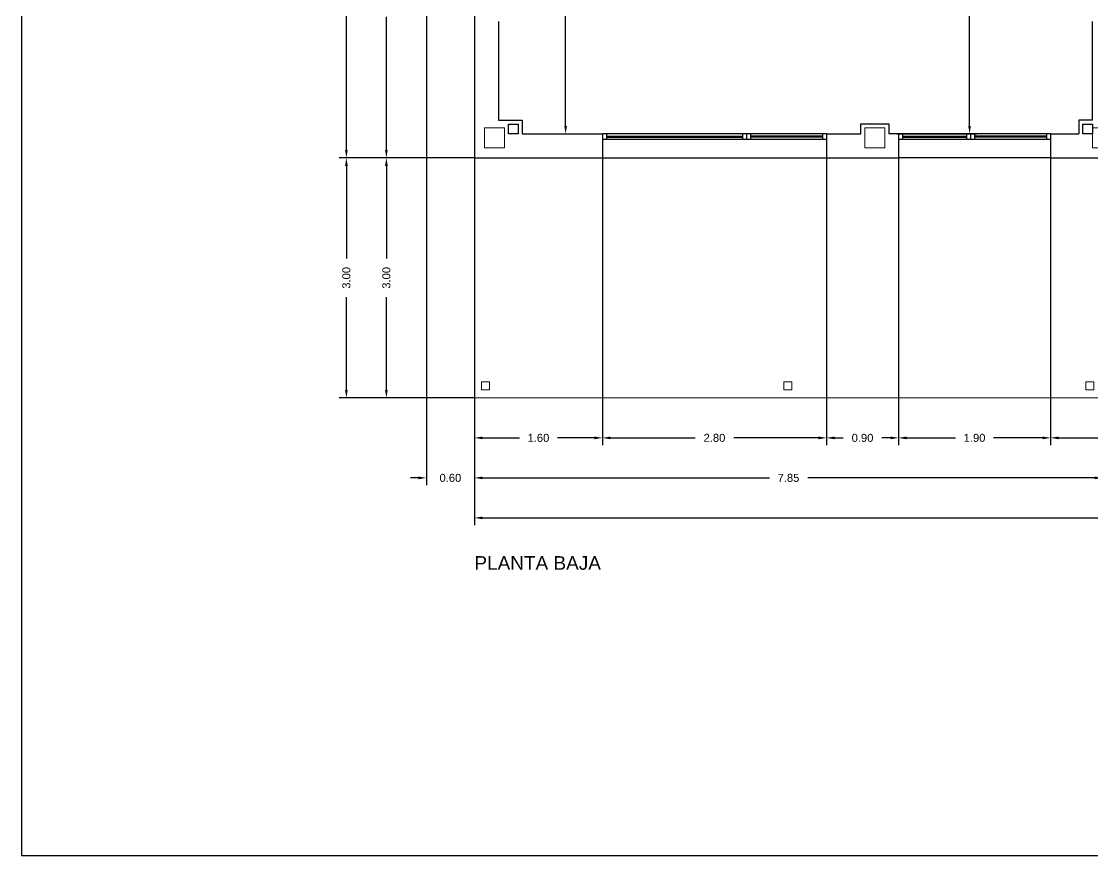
# Model space of a CAD drawing. Header units: millimetres. Extents: x 441156 to 441653, y 4514887 to 4515266.
# Drawn here: x 441294.27 to 441307.66, y 4515196.28 to 4515206.7 of the extents above; entities that cross this region are included whole.
import ezdxf

# ---------------------------------------------------------------- set-up
doc = ezdxf.new("R2010")
doc.units = ezdxf.units.MM
doc.linetypes.add('CONTINUA', pattern=[0])
doc.layers.add('01_cartela', color=6, linetype='Continuous', plot=False)
for name, color, linetype in [('01_cotas', 254, 'Continuous'), ('01_muros', 1, 'Continuous'), ('01_tabiques', 3, 'Continuous'), ('01_textos', 7, 'Continuous'), ('01_ventanas', 2, 'Continuous')]:
    doc.layers.add(name, color=color, linetype=linetype)
doc.layers.add('01_pilares baja', color=5, linetype='Continuous', lineweight=20)
doc.layers.add('01_varios', color=4, linetype='Continuous', lineweight=0)
doc.styles.add('Estilo1', font='swissel.ttf')
doc.styles.add('ROMANS', font='romans')
doc.dimstyles.new('DECIMAL-50', dxfattribs={"dimtxt": 0.08, "dimasz": 0.15, "dimexe": 0.09, "dimexo": 0, "dimgap": 0.09, "dimtad": 0, "dimzin": 0, "dimdsep": 46, "dimtxsty": 'ROMANS', "dimcen": 0.09, "dimclrt": 6, "dimadec": 0, "dimazin": 0, "dimtfac": 1.38, "dimtix": 1, "dimtofl": 0, "dimtmove": 2, "dimatfit": 3, "dimldrblk": 'OBLIQUE', "dimfxl": 1, "dimtolj": 1, "dimtzin": 0, "dimarcsym": 0})

# ---------------------------------------------------------------- blocks, each defined once
blk = doc.blocks.new('*D81')
at = {"layer": '01_cotas', "color": 0, "linetype": 'CONTINUA', "lineweight": -2, "transparency": 16777216}
for p, q in [((441299.932, 4515204.998), (441299.932, 4515201.408)), ((441301.532, 4515204.998), (441301.532, 4515201.408))]:
    blk.add_line(p, q, dxfattribs=at)
at = {"layer": '01_cotas', "color": 0, "lineweight": -2, "transparency": 16777216}
for p, q in [((441300.032, 4515201.498), (441300.496, 4515201.498)), ((441301.432, 4515201.498), (441300.969, 4515201.498))]:
    blk.add_line(p, q, dxfattribs=at)
at = {"layer": '01_cotas', "color": 0, "transparency": 16777216}
for points in [[(441300.032, 4515201.515), (441300.032, 4515201.481), (441299.932, 4515201.498)], [(441301.432, 4515201.515), (441301.432, 4515201.481), (441301.532, 4515201.498)]]:
    blk.add_solid(points, dxfattribs=at)
at = {"layer": '01_cotas', "color": 7, "transparency": 16777216, "insert": (441300.732, 4515201.498), "char_height": 0.1, "attachment_point": 5, "style": 'Estilo1'}
blk.add_mtext('\\A1;1.60', dxfattribs=at)
blk = doc.blocks.new('*D82')
at = {"layer": '01_cotas', "color": 0, "linetype": 'CONTINUA', "lineweight": -2, "transparency": 16777216}
for p, q in [((441299.932, 4515204.998), (441299.932, 4515200.908)), ((441307.782, 4515204.998), (441307.782, 4515200.908))]:
    blk.add_line(p, q, dxfattribs=at)
at = {"layer": '01_cotas', "color": 0, "lineweight": -2, "transparency": 16777216}
for p, q in [((441300.032, 4515200.998), (441303.618, 4515200.998)), ((441307.682, 4515200.998), (441304.097, 4515200.998))]:
    blk.add_line(p, q, dxfattribs=at)
at = {"layer": '01_cotas', "color": 0, "transparency": 16777216}
for points in [[(441300.032, 4515201.015), (441300.032, 4515200.981), (441299.932, 4515200.998)], [(441307.682, 4515201.015), (441307.682, 4515200.981), (441307.782, 4515200.998)]]:
    blk.add_solid(points, dxfattribs=at)
at = {"layer": '01_cotas', "color": 7, "transparency": 16777216, "insert": (441303.857, 4515200.998), "char_height": 0.1, "attachment_point": 5, "style": 'Estilo1'}
blk.add_mtext('\\A1;7.85', dxfattribs=at)
blk = doc.blocks.new('*D84')
at = {"layer": '01_cotas', "color": 0, "linetype": 'CONTINUA', "lineweight": -2, "transparency": 16777216}
for p, q in [((441299.932, 4515200.998), (441299.932, 4515200.408)), ((441315.632, 4515200.998), (441315.632, 4515200.408))]:
    blk.add_line(p, q, dxfattribs=at)
at = {"layer": '01_cotas', "color": 0, "lineweight": -2, "transparency": 16777216}
for p, q in [((441300.032, 4515200.498), (441307.828, 4515200.498)), ((441315.532, 4515200.498), (441308.39, 4515200.498))]:
    blk.add_line(p, q, dxfattribs=at)
at = {"layer": '01_cotas', "color": 0, "transparency": 16777216}
for points in [[(441300.032, 4515200.515), (441300.032, 4515200.481), (441299.932, 4515200.498)], [(441315.532, 4515200.515), (441315.532, 4515200.481), (441315.632, 4515200.498)]]:
    blk.add_solid(points, dxfattribs=at)
at = {"layer": '01_cotas', "color": 7, "transparency": 16777216, "insert": (441308.109, 4515200.498), "char_height": 0.1, "attachment_point": 5, "style": 'Estilo1'}
blk.add_mtext('\\A1;15.70', dxfattribs=at)
blk = doc.blocks.new('*D91')
at = {"layer": '01_cotas', "color": 0, "linetype": 'CONTINUA', "lineweight": -2, "transparency": 16777216}
for p, q in [((441299.932, 4515204.998), (441298.742, 4515204.998)), ((441299.932, 4515201.998), (441298.742, 4515201.998))]:
    blk.add_line(p, q, dxfattribs=at)
at = {"layer": '01_cotas', "color": 0, "lineweight": -2, "transparency": 16777216}
for p, q in [((441298.832, 4515204.898), (441298.832, 4515203.738)), ((441298.832, 4515202.098), (441298.832, 4515203.258))]:
    blk.add_line(p, q, dxfattribs=at)
at = {"layer": '01_cotas', "color": 0, "transparency": 16777216}
for points in [[(441298.815, 4515204.898), (441298.849, 4515204.898), (441298.832, 4515204.998)], [(441298.815, 4515202.098), (441298.849, 4515202.098), (441298.832, 4515201.998)]]:
    blk.add_solid(points, dxfattribs=at)
at = {"layer": '01_cotas', "color": 7, "transparency": 16777216, "insert": (441298.832, 4515203.498), "char_height": 0.1, "attachment_point": 5, "rotation": 90, "style": 'Estilo1'}
blk.add_mtext('\\A1;3.00', dxfattribs=at)
blk = doc.blocks.new('*D87')
at = {"layer": '01_cotas', "color": 0, "linetype": 'CONTINUA', "lineweight": -2, "transparency": 16777216}
for p, q in [((441299.932, 4515204.998), (441298.242, 4515204.998)), ((441299.932, 4515201.998), (441298.242, 4515201.998))]:
    blk.add_line(p, q, dxfattribs=at)
at = {"layer": '01_cotas', "color": 0, "lineweight": -2, "transparency": 16777216}
for p, q in [((441298.332, 4515204.898), (441298.332, 4515203.738)), ((441298.332, 4515202.098), (441298.332, 4515203.258))]:
    blk.add_line(p, q, dxfattribs=at)
at = {"layer": '01_cotas', "color": 0, "transparency": 16777216}
for points in [[(441298.315, 4515204.898), (441298.349, 4515204.898), (441298.332, 4515204.998)], [(441298.315, 4515202.098), (441298.349, 4515202.098), (441298.332, 4515201.998)]]:
    blk.add_solid(points, dxfattribs=at)
at = {"layer": '01_cotas', "color": 7, "transparency": 16777216, "insert": (441298.332, 4515203.498), "char_height": 0.1, "attachment_point": 5, "rotation": 90, "style": 'Estilo1'}
blk.add_mtext('\\A1;3.00', dxfattribs=at)
blk = doc.blocks.new('*D88')
at = {"layer": '01_cotas', "color": 0, "linetype": 'CONTINUA', "lineweight": -2, "transparency": 16777216}
for p, q in [((441299.932, 4515214.498), (441298.242, 4515214.498)), ((441299.932, 4515204.998), (441298.242, 4515204.998))]:
    blk.add_line(p, q, dxfattribs=at)
at = {"layer": '01_cotas', "color": 0, "lineweight": -2, "transparency": 16777216}
for p, q in [((441298.332, 4515214.398), (441298.332, 4515209.989)), ((441298.332, 4515205.098), (441298.332, 4515209.507))]:
    blk.add_line(p, q, dxfattribs=at)
at = {"layer": '01_cotas', "color": 0, "transparency": 16777216}
for points in [[(441298.315, 4515214.398), (441298.349, 4515214.398), (441298.332, 4515214.498)], [(441298.315, 4515205.098), (441298.349, 4515205.098), (441298.332, 4515204.998)]]:
    blk.add_solid(points, dxfattribs=at)
at = {"layer": '01_cotas', "color": 7, "transparency": 16777216, "insert": (441298.332, 4515209.748), "char_height": 0.1, "attachment_point": 5, "rotation": 90, "style": 'Estilo1'}
blk.add_mtext('\\A1;9.50', dxfattribs=at)
blk = doc.blocks.new('*D106')
at = {"layer": '01_cotas', "color": 0, "linetype": 'CONTINUA', "lineweight": -2, "transparency": 16777216}
for p, q in [((441304.432, 4515209.868), (441306.21, 4515209.868)), ((441305.212, 4515205.298), (441306.21, 4515205.298))]:
    blk.add_line(p, q, dxfattribs=at)
at = {"layer": '01_cotas', "color": 0, "lineweight": -2, "transparency": 16777216}
for p, q in [((441306.12, 4515209.768), (441306.12, 4515207.822)), ((441306.12, 4515205.398), (441306.12, 4515207.344))]:
    blk.add_line(p, q, dxfattribs=at)
at = {"layer": '01_cotas', "color": 0, "transparency": 16777216}
for points in [[(441306.103, 4515209.768), (441306.137, 4515209.768), (441306.12, 4515209.868)], [(441306.103, 4515205.398), (441306.137, 4515205.398), (441306.12, 4515205.298)]]:
    blk.add_solid(points, dxfattribs=at)
at = {"layer": '01_cotas', "color": 7, "transparency": 16777216, "insert": (441306.12, 4515207.583), "char_height": 0.1, "attachment_point": 5, "rotation": 90, "style": 'Estilo1'}
blk.add_mtext('\\A1;4.57', dxfattribs=at)
blk = doc.blocks.new('*D107')
at = {"layer": '01_cotas', "color": 0, "linetype": 'CONTINUA', "lineweight": -2, "transparency": 16777216}
for p, q in [((441300.357, 4515210.978), (441301.162, 4515210.978)), ((441300.527, 4515205.298), (441301.162, 4515205.298))]:
    blk.add_line(p, q, dxfattribs=at)
at = {"layer": '01_cotas', "color": 0, "lineweight": -2, "transparency": 16777216}
for p, q in [((441301.072, 4515210.878), (441301.072, 4515207.99)), ((441301.072, 4515205.398), (441301.072, 4515207.509))]:
    blk.add_line(p, q, dxfattribs=at)
at = {"layer": '01_cotas', "color": 0, "transparency": 16777216}
for points in [[(441301.055, 4515210.878), (441301.089, 4515210.878), (441301.072, 4515210.978)], [(441301.055, 4515205.398), (441301.089, 4515205.398), (441301.072, 4515205.298)]]:
    blk.add_solid(points, dxfattribs=at)
at = {"layer": '01_cotas', "color": 7, "transparency": 16777216, "insert": (441301.072, 4515207.75), "char_height": 0.1, "attachment_point": 5, "rotation": 90, "style": 'Estilo1'}
blk.add_mtext('\\A1;5.68', dxfattribs=at)
blk = doc.blocks.new('*D125')
at = {"layer": '01_cotas', "color": 0, "linetype": 'CONTINUA', "lineweight": -2, "transparency": 16777216}
for p, q in [((441299.332, 4515209.403), (441299.332, 4515200.908)), ((441299.932, 4515209.403), (441299.932, 4515200.908))]:
    blk.add_line(p, q, dxfattribs=at)
at = {"layer": '01_cotas', "color": 0, "lineweight": -2, "transparency": 16777216}
for p, q in [((441299.232, 4515200.998), (441299.132, 4515200.998)), ((441300.032, 4515200.998), (441300.132, 4515200.998))]:
    blk.add_line(p, q, dxfattribs=at)
at = {"layer": '01_cotas', "color": 0, "transparency": 16777216}
for points in [[(441299.232, 4515201.015), (441299.232, 4515200.981), (441299.332, 4515200.998)], [(441300.032, 4515201.015), (441300.032, 4515200.981), (441299.932, 4515200.998)]]:
    blk.add_solid(points, dxfattribs=at)
at = {"layer": '01_cotas', "color": 7, "transparency": 16777216, "insert": (441299.632, 4515200.998), "char_height": 0.1, "attachment_point": 5, "style": 'Estilo1'}
blk.add_mtext('\\A1;0.60', dxfattribs=at)
blk = doc.blocks.new('*D234')
at = {"layer": '01_cotas', "color": 0, "linetype": 'CONTINUA', "lineweight": -2, "transparency": 16777216}
for p, q in [((441299.932, 4515209.003), (441298.742, 4515209.003)), ((441299.932, 4515204.998), (441298.742, 4515204.998))]:
    blk.add_line(p, q, dxfattribs=at)
at = {"layer": '01_cotas', "color": 0, "lineweight": -2, "transparency": 16777216}
for p, q in [((441298.832, 4515208.903), (441298.832, 4515207.241)), ((441298.832, 4515205.098), (441298.832, 4515206.76))]:
    blk.add_line(p, q, dxfattribs=at)
at = {"layer": '01_cotas', "color": 0, "transparency": 16777216}
for points in [[(441298.815, 4515208.903), (441298.849, 4515208.903), (441298.832, 4515209.003)], [(441298.815, 4515205.098), (441298.849, 4515205.098), (441298.832, 4515204.998)]]:
    blk.add_solid(points, dxfattribs=at)
at = {"layer": '01_cotas', "color": 7, "transparency": 16777216, "insert": (441298.832, 4515207.001), "char_height": 0.1, "attachment_point": 5, "rotation": 90, "style": 'Estilo1'}
blk.add_mtext('\\A1;4.00', dxfattribs=at)
blk = doc.blocks.new('*D235')
at = {"layer": '01_cotas', "color": 0, "linetype": 'CONTINUA', "lineweight": -2, "transparency": 16777216}
for p, q in [((441301.532, 4515204.998), (441301.532, 4515201.408)), ((441304.332, 4515204.998), (441304.332, 4515201.408))]:
    blk.add_line(p, q, dxfattribs=at)
at = {"layer": '01_cotas', "color": 0, "lineweight": -2, "transparency": 16777216}
for p, q in [((441301.632, 4515201.498), (441302.692, 4515201.498)), ((441304.232, 4515201.498), (441303.172, 4515201.498))]:
    blk.add_line(p, q, dxfattribs=at)
at = {"layer": '01_cotas', "color": 0, "transparency": 16777216}
for points in [[(441301.632, 4515201.515), (441301.632, 4515201.481), (441301.532, 4515201.498)], [(441304.232, 4515201.515), (441304.232, 4515201.481), (441304.332, 4515201.498)]]:
    blk.add_solid(points, dxfattribs=at)
at = {"layer": '01_cotas', "color": 7, "transparency": 16777216, "insert": (441302.932, 4515201.498), "char_height": 0.1, "attachment_point": 5, "style": 'Estilo1'}
blk.add_mtext('\\A1;2.80', dxfattribs=at)
blk = doc.blocks.new('*D236')
at = {"layer": '01_cotas', "color": 0, "linetype": 'CONTINUA', "lineweight": -2, "transparency": 16777216}
for p, q in [((441304.332, 4515204.998), (441304.332, 4515201.408)), ((441305.232, 4515204.998), (441305.232, 4515201.408))]:
    blk.add_line(p, q, dxfattribs=at)
at = {"layer": '01_cotas', "color": 0, "lineweight": -2, "transparency": 16777216}
for p, q in [((441304.432, 4515201.498), (441304.542, 4515201.498)), ((441305.132, 4515201.498), (441305.022, 4515201.498))]:
    blk.add_line(p, q, dxfattribs=at)
at = {"layer": '01_cotas', "color": 0, "transparency": 16777216}
for points in [[(441304.432, 4515201.515), (441304.432, 4515201.481), (441304.332, 4515201.498)], [(441305.132, 4515201.515), (441305.132, 4515201.481), (441305.232, 4515201.498)]]:
    blk.add_solid(points, dxfattribs=at)
at = {"layer": '01_cotas', "color": 7, "transparency": 16777216, "insert": (441304.782, 4515201.498), "char_height": 0.1, "attachment_point": 5, "style": 'Estilo1'}
blk.add_mtext('\\A1;0.90', dxfattribs=at)
blk = doc.blocks.new('*D237')
at = {"layer": '01_cotas', "color": 0, "linetype": 'CONTINUA', "lineweight": -2, "transparency": 16777216}
for p, q in [((441305.232, 4515204.998), (441305.232, 4515201.408)), ((441307.132, 4515204.998), (441307.132, 4515201.408))]:
    blk.add_line(p, q, dxfattribs=at)
at = {"layer": '01_cotas', "color": 0, "lineweight": -2, "transparency": 16777216}
for p, q in [((441305.332, 4515201.498), (441305.946, 4515201.498)), ((441307.032, 4515201.498), (441306.419, 4515201.498))]:
    blk.add_line(p, q, dxfattribs=at)
at = {"layer": '01_cotas', "color": 0, "transparency": 16777216}
for points in [[(441305.332, 4515201.515), (441305.332, 4515201.481), (441305.232, 4515201.498)], [(441307.032, 4515201.515), (441307.032, 4515201.481), (441307.132, 4515201.498)]]:
    blk.add_solid(points, dxfattribs=at)
at = {"layer": '01_cotas', "color": 7, "transparency": 16777216, "insert": (441306.182, 4515201.498), "char_height": 0.1, "attachment_point": 5, "style": 'Estilo1'}
blk.add_mtext('\\A1;1.90', dxfattribs=at)
blk = doc.blocks.new('*D238')
at = {"layer": '01_cotas', "color": 0, "linetype": 'CONTINUA', "lineweight": -2, "transparency": 16777216}
for p, q in [((441307.132, 4515204.998), (441307.132, 4515201.408)), ((441308.432, 4515204.998), (441308.432, 4515201.408))]:
    blk.add_line(p, q, dxfattribs=at)
at = {"layer": '01_cotas', "color": 0, "lineweight": -2, "transparency": 16777216}
for p, q in [((441307.232, 4515201.498), (441307.782, 4515201.498)), ((441308.332, 4515201.498), (441308.255, 4515201.498))]:
    blk.add_line(p, q, dxfattribs=at)
at = {"layer": '01_cotas', "color": 0, "transparency": 16777216}
for points in [[(441307.232, 4515201.515), (441307.232, 4515201.481), (441307.132, 4515201.498)], [(441308.332, 4515201.515), (441308.332, 4515201.481), (441308.432, 4515201.498)]]:
    blk.add_solid(points, dxfattribs=at)
at = {"layer": '01_cotas', "color": 7, "transparency": 16777216, "insert": (441308.019, 4515201.498), "char_height": 0.1, "attachment_point": 5, "style": 'Estilo1'}
blk.add_mtext('\\A1;1.30', dxfattribs=at)

msp = doc.modelspace()

# ---------------------------------------------------------------- linework, layer by layer
at = {"layer": '01_cartela', "color": 1}
msp.add_lwpolyline([(441294.271, 4515217.813), (441294.271, 4515196.278), (441324.909, 4515196.278), (441324.909, 4515217.813)], close=True, dxfattribs=at)
at = {"layer": '01_cotas'}
for q in [(441304.762, 4515205.298, 0), (441304.332, 4515204.998, 0)]:
    msp.add_line((441304.332, 4515205.298, 0), q, dxfattribs=at)
msp.add_lwpolyline([(441304.762, 4515205.298), (441304.762, 4515205.423), (441305.112, 4515205.423), (441305.112, 4515205.298)], dxfattribs=at)
at = {"layer": '01_muros'}
for p, q in [((441299.932, 4515209.003, 0), (441299.932, 4515204.998, 0)), ((441301.532, 4515205.298, 0), (441301.532, 4515204.998, 0)), ((441305.232, 4515205.298, 0), (441305.232, 4515204.998, 0)), ((441307.132, 4515205.298, 0), (441307.132, 4515204.998, 0)), ((441299.932, 4515204.998, 0), (441301.532, 4515204.998, 0)), ((441304.332, 4515204.998, 0), (441305.232, 4515204.998, 0)), ((441307.132, 4515204.998, 0), (441308.432, 4515204.998, 0))]:
    msp.add_line(p, q, dxfattribs=at)
at = {"layer": '01_pilares baja'}
for points in [[(441300.307, 4515205.123), (441300.057, 4515205.123), (441300.057, 4515205.373), (441300.307, 4515205.373), (441300.307, 4515205.123)], [(441305.062, 4515205.123), (441304.812, 4515205.123), (441304.812, 4515205.373), (441305.062, 4515205.373), (441305.062, 4515205.123)], [(441307.657, 4515205.123), (441307.907, 4515205.123), (441307.907, 4515205.373), (441307.657, 4515205.373), (441307.657, 4515205.123)]]:
    msp.add_lwpolyline(points, close=True, dxfattribs=at)
at = {"layer": '01_tabiques'}
for p, q in [((441300.232, 4515206.703, 0), (441300.232, 4515205.468, 0)), ((441307.657, 4515205.468, 0), (441307.657, 4515206.703, 0)), ((441300.232, 4515205.468, 0), (441300.527, 4515205.468, 0)), ((441300.527, 4515205.468, 0), (441300.527, 4515205.298, 0)), ((441307.657, 4515205.468, 0), (441307.487, 4515205.468, 0)), ((441307.487, 4515205.468, 0), (441307.487, 4515205.298, 0)), ((441300.527, 4515205.298, 0), (441301.532, 4515205.298, 0)), ((441305.232, 4515205.298, 0), (441305.112, 4515205.298, 0)), ((441307.132, 4515205.298, 0), (441307.487, 4515205.298, 0))]:
    msp.add_line(p, q, dxfattribs=at)
at = {"layer": '01_tabiques', "elevation": 0}
for points in [[(441300.357, 4515205.418), (441300.477, 4515205.418), (441300.477, 4515205.298), (441300.357, 4515205.298)], [(441307.537, 4515205.418), (441307.657, 4515205.418), (441307.657, 4515205.298), (441307.537, 4515205.298)]]:
    msp.add_lwpolyline(points, close=True, dxfattribs=at)
at = {"layer": '01_varios', "linetype": 'CONTINUA'}
for p, q in [((441299.932, 4515204.998, 0), (441299.932, 4515201.998, 0)), ((441299.932, 4515201.998, 0), (441315.632, 4515201.998, 0))]:
    msp.add_line(p, q, dxfattribs=at)
at = {"layer": '01_varios', "linetype": 'CONTINUA', "elevation": 0}
for points in [[(441300.122, 4515202.198), (441300.022, 4515202.198), (441300.022, 4515202.098), (441300.122, 4515202.098)], [(441303.897, 4515202.198), (441303.797, 4515202.198), (441303.797, 4515202.098), (441303.897, 4515202.098)], [(441307.573, 4515202.198), (441307.673, 4515202.198), (441307.673, 4515202.098), (441307.573, 4515202.098)]]:
    msp.add_lwpolyline(points, close=True, dxfattribs=at)
at = {"layer": '01_ventanas', "color": 2, "linetype": 'CONTINUA'}
for p, q in [((441304.332, 4515205.298, 0), (441301.532, 4515205.298, 0)), ((441304.332, 4515205.228, 0), (441301.532, 4515205.228, 0)), ((441301.582, 4515205.298, 0), (441301.582, 4515205.228, 0)), ((441301.582, 4515205.27, 0), (441303.282, 4515205.27, 0)), ((441301.582, 4515205.256, 0), (441303.282, 4515205.256, 0)), ((441303.282, 4515205.298, 0), (441303.282, 4515205.228, 0)), ((441303.332, 4515205.298, 0), (441303.332, 4515205.228, 0)), ((441303.382, 4515205.298, 0), (441303.382, 4515205.228, 0)), ((441304.282, 4515205.27, 0), (441303.382, 4515205.27, 0)), ((441304.282, 4515205.256, 0), (441303.382, 4515205.256, 0)), ((441304.282, 4515205.298, 0), (441304.282, 4515205.228, 0)), ((441307.132, 4515205.298, 0), (441305.232, 4515205.298, 0)), ((441307.132, 4515205.228, 0), (441305.232, 4515205.228, 0)), ((441305.282, 4515205.298, 0), (441305.282, 4515205.228, 0)), ((441305.282, 4515205.27, 0), (441306.082, 4515205.27, 0)), ((441305.282, 4515205.256, 0), (441306.082, 4515205.256, 0)), ((441306.082, 4515205.298, 0), (441306.082, 4515205.228, 0)), ((441306.132, 4515205.298, 0), (441306.132, 4515205.228, 0)), ((441306.182, 4515205.298, 0), (441306.182, 4515205.228, 0)), ((441307.082, 4515205.27, 0), (441306.182, 4515205.27, 0)), ((441307.082, 4515205.256, 0), (441306.182, 4515205.256, 0)), ((441307.082, 4515205.298, 0), (441307.082, 4515205.228, 0)), ((441301.532, 4515204.998, 0), (441304.332, 4515204.998, 0)), ((441307.132, 4515204.998, 0), (441305.232, 4515204.998, 0))]:
    msp.add_line(p, q, dxfattribs=at)

# ---------------------------------------------------------------- texts
at = {"layer": '01_textos', "color": 5, "style": 'Estilo1'}
msp.add_text('PLANTA BAJA', height=0.16973, dxfattribs=at).set_placement((441299.932, 4515199.85, 0))

# ---------------------------------------------------------------- dimensions: what is measured, and where the dimension line sits
at = {"layer": '01_cotas'}
for base, p1, p2, picture, middle in [((441298.332, 4515214.498), (441299.932, 4515204.998, 0), (441299.932, 4515214.498, 0), '*D88', (441298.332, 4515209.748)), ((441306.12, 4515205.298), (441304.432, 4515209.868, 0), (441305.212, 4515205.298, 0), '*D106', (441306.12, 4515207.583)), ((441298.83213, 4515204.998012), (441299.93213, 4515209.003011, -0.000001), (441299.93213, 4515204.998012), '*D234', (441298.83213, 4515207.000511)), ((441298.332, 4515201.998), (441299.932, 4515204.998, 0), (441299.932, 4515201.998, 0), '*D87', (441298.332, 4515203.498)), ((441298.832, 4515201.998), (441299.932, 4515204.998, 0), (441299.932, 4515201.998, 0), '*D91', (441298.832, 4515203.498))]:
    dim = msp.add_linear_dim(base=base, p1=p1, p2=p2, angle=90, dimstyle='DECIMAL-50', override={"dimtxt": 0.1, "dimasz": 0.1, "dimtxsty": 'Estilo1', "dimsah": 1, "dimclrt": 7, "dimfxl": 0.09, "dimarcsym": 2}, dxfattribs=at)
    dim.commit()
    dim.dimension.update_dxf_attribs({"geometry": picture, "text_midpoint": middle})
dim = msp.add_linear_dim(base=(441301.072, 4515205.298), p1=(441300.357, 4515210.978, 0), p2=(441300.527, 4515205.298, 0), angle=90, dimstyle='DECIMAL-50', override={"dimtxt": 0.1, "dimasz": 0.1, "dimtxsty": 'Estilo1', "dimsah": 1, "dimclrt": 7, "dimfxl": 0.09, "dimarcsym": 2}, dxfattribs=at)
dim.commit()
dim.dimension.update_dxf_attribs({"geometry": '*D107', "text_midpoint": (441301.072, 4515207.75), "dimtype": 160})
for base, p1, p2, picture, middle in [((441299.932, 4515200.998), (441299.332, 4515209.403, 0), (441299.932, 4515209.403, 0), '*D125', (441299.632, 4515200.998)), ((441301.532, 4515201.498), (441299.932, 4515204.998, 0), (441301.532, 4515204.998, 0), '*D81', (441300.732, 4515201.498)), ((441307.782, 4515200.998), (441299.932, 4515204.998, 0), (441307.782, 4515204.998, 0), '*D82', (441303.857, 4515200.998)), ((441304.332, 4515201.498), (441301.532, 4515204.998, 0), (441304.332, 4515204.998, 0), '*D235', (441302.932, 4515201.498)), ((441305.232, 4515201.498), (441304.332, 4515204.998, 0), (441305.232, 4515204.998, 0), '*D236', (441304.782, 4515201.498)), ((441307.132, 4515201.498), (441305.232, 4515204.998, 0), (441307.132, 4515204.998, 0), '*D237', (441306.182, 4515201.498))]:
    dim = msp.add_linear_dim(base=base, p1=p1, p2=p2, dimstyle='DECIMAL-50', override={"dimtxt": 0.1, "dimasz": 0.1, "dimtxsty": 'Estilo1', "dimsah": 1, "dimclrt": 7, "dimfxl": 0.09, "dimarcsym": 2}, dxfattribs=at)
    dim.commit()
    dim.dimension.update_dxf_attribs({"geometry": picture, "text_midpoint": middle})
for base, p1, p2, picture, middle in [((441308.432, 4515201.498), (441307.132, 4515204.998, 0), (441308.432, 4515204.998, 0), '*D238', (441308.019, 4515201.498)), ((441315.632, 4515200.498), (441299.932, 4515200.998), (441315.632, 4515200.998), '*D84', (441308.109, 4515200.498))]:
    dim = msp.add_linear_dim(base=base, p1=p1, p2=p2, dimstyle='DECIMAL-50', override={"dimtxt": 0.1, "dimasz": 0.1, "dimtxsty": 'Estilo1', "dimsah": 1, "dimclrt": 7, "dimfxl": 0.09, "dimarcsym": 2}, dxfattribs=at)
    dim.commit()
    dim.dimension.update_dxf_attribs({"geometry": picture, "text_midpoint": middle, "dimtype": 160})

doc.saveas('drawing.dxf')
